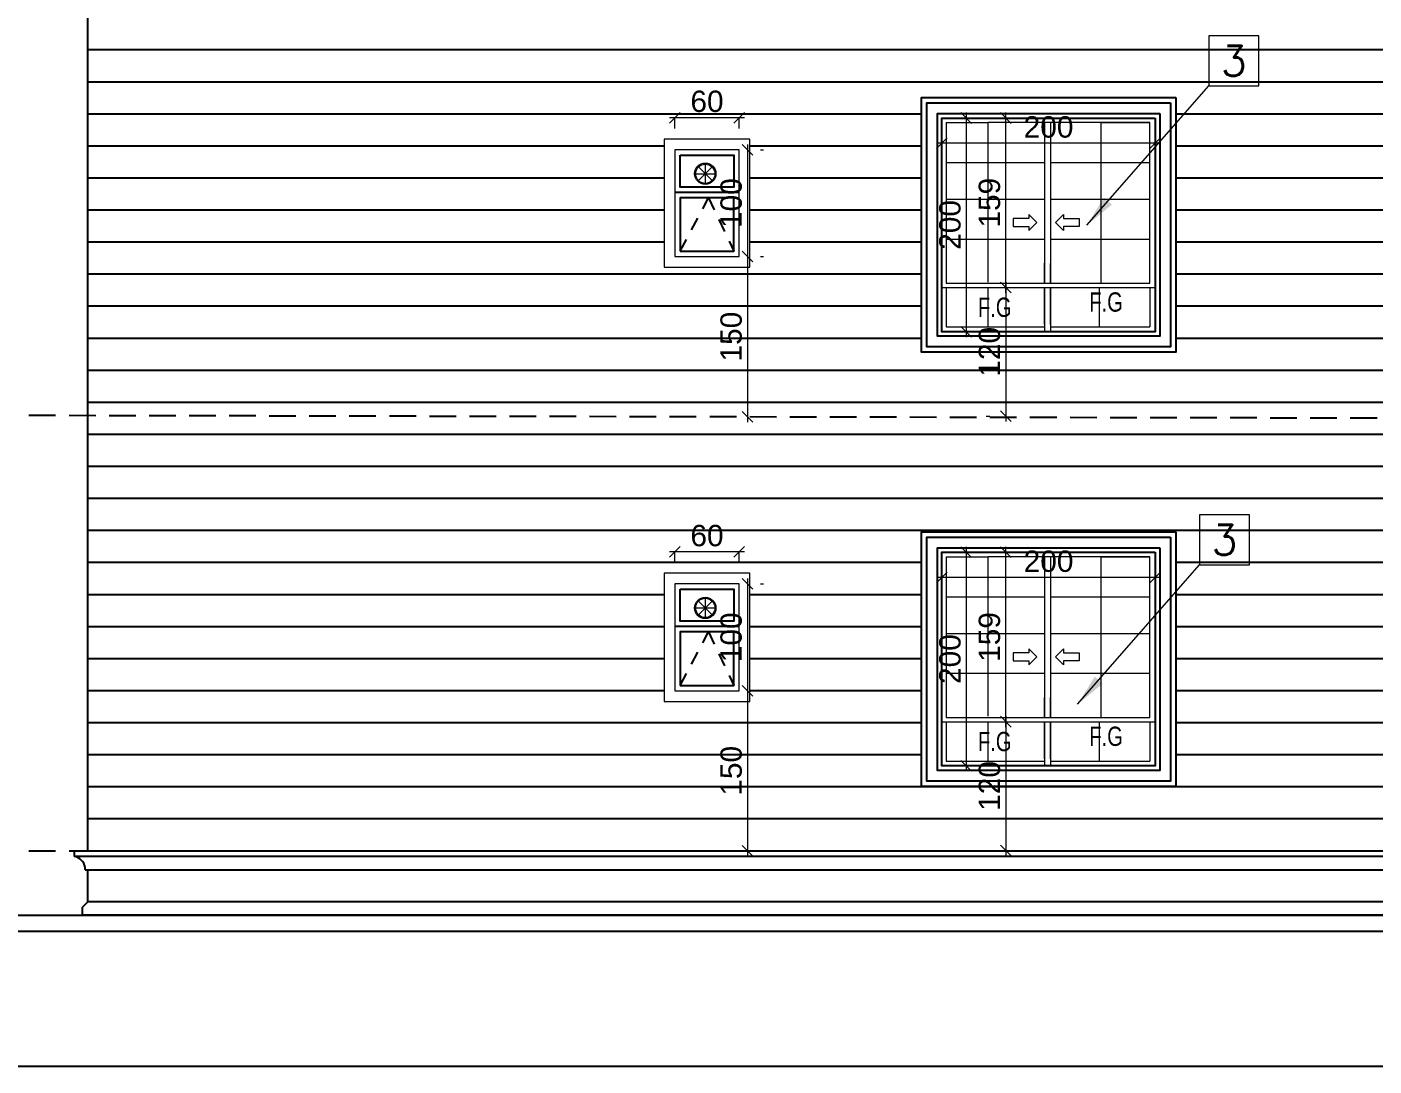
# Model space of a CAD drawing. Header units: millimetres. Extents: x -11627 to -10952, y 10244 to 10588.
# Drawn here: x -11038.59 to -11025.97, y 10392.65 to 10402.37 of the extents above; entities that cross this region are included whole.
import ezdxf
from ezdxf.enums import TextEntityAlignment as Align

# ---------------------------------------------------------------- set-up
doc = ezdxf.new("R2010")
doc.units = ezdxf.units.MM
doc.header["$PDMODE"] = 35
for name, pattern in [('DOT', [0.25, 0, -0.25]), ('HIDDEN', [0.375, 0.25, -0.125]), ('HIDDEN2', [0.1875, 0.125, -0.0625])]:
    doc.linetypes.add(name, pattern=pattern)
doc.layers.get('0').update_dxf_attribs({"lineweight": 5})
doc.layers.get('DEFPOINTS').update_dxf_attribs({"lineweight": 5})
for name, color, linetype in [('A-ARROW', 1, 'Continuous'), ('A-ELEV 01', 7, 'Continuous'), ('A-ELEV FAR', 8, 'Continuous'), ('A-ELEV MOULDING', 15, 'Continuous'), ('A-ELEV WINDOW', 150, 'Continuous'), ('A-REFLECT UP', 8, 'HIDDEN'), ('A-ROAD', 43, 'Continuous'), ('elev - cornice', 46, 'Continuous'), ('glass', 128, 'Continuous'), ('INSERT TEXT', 1, 'Continuous')]:
    doc.layers.add(name, color=color, linetype=linetype)
for name, color, linetype, lineweight in [('A-GEN DIMS INTERNAL', 86, 'Continuous', 5), ('A-TEXT', 3, 'Continuous', 13), ('BORDER A1', 7, 'Continuous', 100), ('DIM IN', 191, 'Continuous', 5), ('elev.', 42, 'Continuous', 5), ('Notes', 32, 'Continuous', 5), ('Title Block', 7, 'Continuous', 0)]:
    doc.layers.add(name, color=color, linetype=linetype, lineweight=lineweight)
doc.styles.add('Finish-Square', font='ROMANS.shx', dxfattribs={"height": 0.2})
doc.styles.add('GROUND FLOOR XREF - option 3$0$STYLE1', font='arial.ttf', dxfattribs={"height": 0.2})
doc.styles.add('SIMPLEX', font='romans.shx', dxfattribs={"width": 0.75})
doc.dimstyles.new('D100', dxfattribs={"dimtxt": 0.2, "dimasz": 0.1, "dimexe": 0.18, "dimexo": 0.0625, "dimgap": 0.1, "dimtad": 1, "dimzin": 0, "dimdsep": 46, "dimtxsty": 'SIMPLEX', "dimblk": 'DOT1', "dimcen": 0.1, "dimse1": 1, "dimse2": 1, "dimclrd": 256, "dimclre": 256, "dimclrt": 256, "dimadec": 0, "dimazin": 0, "dimtfac": 5, "dimtix": 1, "dimtmove": 2, "dimatfit": 3, "dimfxl": 1, "dimtolj": 1, "dimtzin": 0, "dimlwd": -1, "dimlwe": -1, "dimarcsym": 0})
doc.dimstyles.new('DIM 100', dxfattribs={"dimtxt": 0.2, "dimasz": 0.1, "dimexe": 0.15, "dimexo": 0.2, "dimgap": 0.05, "dimtad": 1, "dimdec": 0, "dimlfac": 100, "dimzin": 1, "dimdsep": 46, "dimtxsty": 'GROUND FLOOR XREF - option 3$0$STYLE1', "dimblk": 'OBLIQUE', "dimcen": 0.02, "dimdle": 0.05, "dimclrd": 256, "dimclre": 6, "dimclrt": 3, "dimadec": 1, "dimazin": 0, "dimtfac": 0.9, "dimtdec": 0, "dimtix": 1, "dimtofl": 0, "dimtmove": 2, "dimatfit": 3, "dimldrblk": 'ARCHTICK', "dimfxl": 1, "dimtolj": 1, "dimtzin": 12, "dimlwd": -1, "dimlwe": -1, "dimarcsym": 0})

# ---------------------------------------------------------------- blocks, each defined once
blk = doc.blocks.new('_Oblique')
at = {"color": 0, "linetype": 'ByBlock', "lineweight": -2}
blk.add_line((-0.5, -0.5), (0.5, 0.5), dxfattribs=at)
blk = doc.blocks.new('*D194')
at = {"layer": 'A-GEN DIMS INTERNAL', "color": 6, "linetype": 'DOT', "transparency": 16777216}
for p, q in [((-11032.52, 10401.425), (-11032.52, 10401.675)), ((-11031.92, 10401.425), (-11031.92, 10401.675))]:
    blk.add_line(p, q, dxfattribs=at)
at = {"layer": 'A-GEN DIMS INTERNAL', "transparency": 16777216}
blk.add_line((-11031.87, 10401.525), (-11032.57, 10401.525), dxfattribs=at)
at = {"layer": 'DEFPOINTS', "color": 0, "transparency": 16777216}
for p in [(-11032.52, 10401.525), (-11032.52, 10401.225, 0), (-11031.92, 10401.225, 0)]:
    blk.add_point(p, dxfattribs=at)
at = {"layer": 'A-GEN DIMS INTERNAL', "transparency": 16777216, "xscale": 0.1, "yscale": 0.1, "zscale": 0.1, "rotation": 180}
blk.add_blockref('_Oblique', (-11032.52, 10401.525), dxfattribs=at)
at = {"layer": 'A-GEN DIMS INTERNAL', "transparency": 16777216, "xscale": 0.1, "yscale": 0.1, "zscale": 0.1}
blk.add_blockref('_Oblique', (-11031.92, 10401.525), dxfattribs=at)
at = {"layer": 'A-GEN DIMS INTERNAL', "color": 3, "transparency": 16777216, "insert": (-11032.22, 10401.677), "char_height": 0.2, "attachment_point": 5, "style": 'GROUND FLOOR XREF - option 3$0$STYLE1'}
blk.add_mtext('\\A1;60', dxfattribs=at)
blk = doc.blocks.new('_ArchTick')
at = {"color": 0, "linetype": 'ByBlock', "const_width": 0.15}
blk.add_lwpolyline([(-0.5, -0.5), (0.5, 0.5)], dxfattribs=at)
blk = doc.blocks.new('*D195')
at = {"layer": 'A-GEN DIMS INTERNAL', "transparency": 16777216}
blk.add_line((-11031.841, 10401.275), (-11031.841, 10400.175), dxfattribs=at)
at = {"layer": 'A-GEN DIMS INTERNAL', "color": 6, "linetype": 'DOT', "transparency": 16777216}
for p, q in [((-11031.72, 10401.225), (-11031.691, 10401.225)), ((-11031.72, 10400.225), (-11031.691, 10400.225))]:
    blk.add_line(p, q, dxfattribs=at)
at = {"layer": 'DEFPOINTS', "color": 0, "transparency": 16777216}
for p in [(-11031.92, 10401.225), (-11031.92, 10400.225), (-11031.841, 10400.225)]:
    blk.add_point(p, dxfattribs=at)
at = {"layer": 'A-GEN DIMS INTERNAL', "transparency": 16777216, "xscale": 0.1, "yscale": 0.1, "zscale": 0.1}
for p, rotation in [((-11031.841, 10401.225), 90), ((-11031.841, 10400.225), 270)]:
    blk.add_blockref('_Oblique', p, dxfattribs=dict(at, rotation=rotation))
at = {"layer": 'A-GEN DIMS INTERNAL', "color": 3, "transparency": 16777216, "insert": (-11031.993, 10400.725), "char_height": 0.2, "attachment_point": 5, "rotation": 90, "style": 'GROUND FLOOR XREF - option 3$0$STYLE1'}
blk.add_mtext('\\A1;100', dxfattribs=at)
blk = doc.blocks.new('*D196')
at = {"layer": 'A-GEN DIMS INTERNAL', "transparency": 16777216}
blk.add_line((-11031.841, 10400.275), (-11031.841, 10398.675), dxfattribs=at)
at = {"layer": 'A-GEN DIMS INTERNAL', "color": 6, "linetype": 'DOT', "transparency": 16777216}
for p, q in [((-11031.72, 10400.225), (-11031.691, 10400.225)), ((-11031.69, 10398.725), (-11031.691, 10398.725))]:
    blk.add_line(p, q, dxfattribs=at)
at = {"layer": 'DEFPOINTS', "color": 0, "transparency": 16777216}
for p in [(-11031.92, 10400.225), (-11031.89, 10398.725, 0), (-11031.841, 10398.725)]:
    blk.add_point(p, dxfattribs=at)
at = {"layer": 'A-GEN DIMS INTERNAL', "transparency": 16777216, "xscale": 0.1, "yscale": 0.1, "zscale": 0.1}
for p, rotation in [((-11031.841, 10400.225), 90), ((-11031.841, 10398.725), 270)]:
    blk.add_blockref('_Oblique', p, dxfattribs=dict(at, rotation=rotation))
at = {"layer": 'A-GEN DIMS INTERNAL', "color": 3, "transparency": 16777216, "insert": (-11031.993, 10399.475), "char_height": 0.2, "attachment_point": 5, "rotation": 90, "style": 'GROUND FLOOR XREF - option 3$0$STYLE1'}
blk.add_mtext('\\A1;150', dxfattribs=at)
blk = doc.blocks.new('*D200')
at = {"layer": 'A-GEN DIMS INTERNAL', "color": 6, "linetype": 'DOT', "transparency": 16777216}
for p, q in [((-11032.52, 10397.36), (-11032.52, 10397.609)), ((-11031.92, 10397.36), (-11031.92, 10397.609))]:
    blk.add_line(p, q, dxfattribs=at)
at = {"layer": 'A-GEN DIMS INTERNAL', "transparency": 16777216}
blk.add_line((-11031.87, 10397.459), (-11032.57, 10397.459), dxfattribs=at)
at = {"layer": 'DEFPOINTS', "color": 0, "transparency": 16777216}
for p in [(-11032.52, 10397.459), (-11032.52, 10397.16, 0), (-11031.92, 10397.16, 0)]:
    blk.add_point(p, dxfattribs=at)
at = {"layer": 'A-GEN DIMS INTERNAL', "transparency": 16777216, "xscale": 0.1, "yscale": 0.1, "zscale": 0.1, "rotation": 180}
blk.add_blockref('_Oblique', (-11032.52, 10397.459), dxfattribs=at)
at = {"layer": 'A-GEN DIMS INTERNAL', "transparency": 16777216, "xscale": 0.1, "yscale": 0.1, "zscale": 0.1}
blk.add_blockref('_Oblique', (-11031.92, 10397.459), dxfattribs=at)
at = {"layer": 'A-GEN DIMS INTERNAL', "color": 3, "transparency": 16777216, "insert": (-11032.22, 10397.611), "char_height": 0.2, "attachment_point": 5, "style": 'GROUND FLOOR XREF - option 3$0$STYLE1'}
blk.add_mtext('\\A1;60', dxfattribs=at)
blk = doc.blocks.new('*D201')
at = {"layer": 'A-GEN DIMS INTERNAL', "transparency": 16777216}
blk.add_line((-11031.841, 10397.21), (-11031.841, 10396.11), dxfattribs=at)
at = {"layer": 'A-GEN DIMS INTERNAL', "color": 6, "linetype": 'DOT', "transparency": 16777216}
for p, q in [((-11031.72, 10397.16), (-11031.691, 10397.16)), ((-11031.72, 10396.16), (-11031.691, 10396.16))]:
    blk.add_line(p, q, dxfattribs=at)
at = {"layer": 'DEFPOINTS', "color": 0, "transparency": 16777216}
for p in [(-11031.92, 10397.16), (-11031.92, 10396.16), (-11031.841, 10396.16)]:
    blk.add_point(p, dxfattribs=at)
at = {"layer": 'A-GEN DIMS INTERNAL', "transparency": 16777216, "xscale": 0.1, "yscale": 0.1, "zscale": 0.1}
for p, rotation in [((-11031.841, 10397.16), 90), ((-11031.841, 10396.16), 270)]:
    blk.add_blockref('_Oblique', p, dxfattribs=dict(at, rotation=rotation))
at = {"layer": 'A-GEN DIMS INTERNAL', "color": 3, "transparency": 16777216, "insert": (-11031.993, 10396.66), "char_height": 0.2, "attachment_point": 5, "rotation": 90, "style": 'GROUND FLOOR XREF - option 3$0$STYLE1'}
blk.add_mtext('\\A1;100', dxfattribs=at)
blk = doc.blocks.new('*D202')
at = {"layer": 'A-GEN DIMS INTERNAL', "transparency": 16777216}
blk.add_line((-11031.841, 10396.21), (-11031.841, 10394.61), dxfattribs=at)
at = {"layer": 'A-GEN DIMS INTERNAL', "color": 6, "linetype": 'DOT', "transparency": 16777216}
for p, q in [((-11031.72, 10396.16), (-11031.691, 10396.16)), ((-11031.69, 10394.66), (-11031.691, 10394.66))]:
    blk.add_line(p, q, dxfattribs=at)
at = {"layer": 'DEFPOINTS', "color": 0, "transparency": 16777216}
for p in [(-11031.92, 10396.16), (-11031.89, 10394.66, 0), (-11031.841, 10394.66)]:
    blk.add_point(p, dxfattribs=at)
at = {"layer": 'A-GEN DIMS INTERNAL', "transparency": 16777216, "xscale": 0.1, "yscale": 0.1, "zscale": 0.1}
for p, rotation in [((-11031.841, 10396.16), 90), ((-11031.841, 10394.66), 270)]:
    blk.add_blockref('_Oblique', p, dxfattribs=dict(at, rotation=rotation))
at = {"layer": 'A-GEN DIMS INTERNAL', "color": 3, "transparency": 16777216, "insert": (-11031.993, 10395.41), "char_height": 0.2, "attachment_point": 5, "rotation": 90, "style": 'GROUND FLOOR XREF - option 3$0$STYLE1'}
blk.add_mtext('\\A1;150', dxfattribs=at)
blk = doc.blocks.new('*D207')
at = {"layer": 'A-GEN DIMS INTERNAL', "color": 6, "linetype": 'DOT', "transparency": 16777216}
for p, q in [((-11029.82, 10401.522), (-11029.642, 10401.522)), ((-11029.82, 10399.521), (-11029.642, 10399.521))]:
    blk.add_line(p, q, dxfattribs=at)
at = {"layer": 'A-GEN DIMS INTERNAL', "transparency": 16777216}
blk.add_line((-11029.792, 10401.572), (-11029.792, 10399.471), dxfattribs=at)
at = {"layer": 'DEFPOINTS', "color": 0, "transparency": 16777216}
for p in [(-11030.02, 10401.522, 5.556), (-11030.02, 10399.521, 5.556), (-11029.792, 10399.521)]:
    blk.add_point(p, dxfattribs=at)
at = {"layer": 'A-GEN DIMS INTERNAL', "transparency": 16777216, "xscale": 0.1, "yscale": 0.1, "zscale": 0.1}
for p, rotation in [((-11029.792, 10401.522), 90), ((-11029.792, 10399.521), 270)]:
    blk.add_blockref('_Oblique', p, dxfattribs=dict(at, rotation=rotation))
at = {"layer": 'A-GEN DIMS INTERNAL', "color": 3, "transparency": 16777216, "insert": (-11029.944, 10400.521), "char_height": 0.2, "attachment_point": 5, "rotation": 90, "style": 'GROUND FLOOR XREF - option 3$0$STYLE1'}
blk.add_mtext('\\A1;200', dxfattribs=at)
blk = doc.blocks.new('*D208')
at = {"layer": 'A-GEN DIMS INTERNAL', "color": 6, "linetype": 'DOT', "transparency": 16777216}
for p, q in [((-11029.603, 10399.936), (-11029.572, 10399.936)), ((-11029.606, 10398.731), (-11029.572, 10398.731))]:
    blk.add_line(p, q, dxfattribs=at)
at = {"layer": 'A-GEN DIMS INTERNAL', "transparency": 16777216}
blk.add_line((-11029.422, 10399.986), (-11029.422, 10398.681), dxfattribs=at)
at = {"layer": 'DEFPOINTS', "color": 0, "transparency": 16777216}
for p in [(-11029.403, 10399.936, 5.556), (-11029.422, 10398.731), (-11029.406, 10398.731, -0.006)]:
    blk.add_point(p, dxfattribs=at)
at = {"layer": 'A-GEN DIMS INTERNAL', "transparency": 16777216, "xscale": 0.1, "yscale": 0.1, "zscale": 0.1}
for p, rotation in [((-11029.422, 10399.936), 90), ((-11029.422, 10398.731), 270)]:
    blk.add_blockref('_Oblique', p, dxfattribs=dict(at, rotation=rotation))
at = {"layer": 'A-GEN DIMS INTERNAL', "color": 3, "transparency": 16777216, "insert": (-11029.574, 10399.333), "char_height": 0.2, "attachment_point": 5, "rotation": 90, "style": 'GROUND FLOOR XREF - option 3$0$STYLE1'}
blk.add_mtext('\\A1;120', dxfattribs=at)
blk = doc.blocks.new('*D209')
at = {"layer": 'A-GEN DIMS INTERNAL', "transparency": 16777216}
blk.add_line((-11027.972, 10401.285), (-11030.07, 10401.285), dxfattribs=at)
at = {"layer": 'A-GEN DIMS INTERNAL', "color": 6, "linetype": 'DOT', "transparency": 16777216}
for p, q in [((-11030.02, 10401.322), (-11030.02, 10401.135)), ((-11028.022, 10401.322), (-11028.022, 10401.135))]:
    blk.add_line(p, q, dxfattribs=at)
at = {"layer": 'DEFPOINTS', "color": 0, "transparency": 16777216}
for p in [(-11030.02, 10401.522), (-11028.022, 10401.522), (-11030.02, 10401.285)]:
    blk.add_point(p, dxfattribs=at)
at = {"layer": 'A-GEN DIMS INTERNAL', "transparency": 16777216, "xscale": 0.1, "yscale": 0.1, "zscale": 0.1, "rotation": 180}
blk.add_blockref('_Oblique', (-11030.02, 10401.285), dxfattribs=at)
at = {"layer": 'A-GEN DIMS INTERNAL', "transparency": 16777216, "xscale": 0.1, "yscale": 0.1, "zscale": 0.1}
blk.add_blockref('_Oblique', (-11028.022, 10401.285), dxfattribs=at)
at = {"layer": 'A-GEN DIMS INTERNAL', "color": 3, "transparency": 16777216, "insert": (-11029.021, 10401.437), "char_height": 0.2, "attachment_point": 5, "style": 'GROUND FLOOR XREF - option 3$0$STYLE1'}
blk.add_mtext('\\A1;200', dxfattribs=at)
blk = doc.blocks.new('*D210')
at = {"layer": 'A-GEN DIMS INTERNAL', "color": 6, "linetype": 'DOT', "transparency": 16777216}
for p, q in [((-11029.622, 10401.522), (-11029.572, 10401.522)), ((-11029.622, 10399.936), (-11029.572, 10399.936))]:
    blk.add_line(p, q, dxfattribs=at)
at = {"layer": 'A-GEN DIMS INTERNAL', "transparency": 16777216}
blk.add_line((-11029.422, 10399.886), (-11029.422, 10401.572), dxfattribs=at)
at = {"layer": 'DEFPOINTS', "color": 0, "transparency": 16777216}
for p in [(-11029.422, 10401.522), (-11029.422, 10401.522), (-11029.422, 10399.936, -5.556)]:
    blk.add_point(p, dxfattribs=at)
at = {"layer": 'A-GEN DIMS INTERNAL', "transparency": 16777216, "xscale": 0.1, "yscale": 0.1, "zscale": 0.1}
for p, rotation in [((-11029.422, 10401.522), 90), ((-11029.422, 10399.936), 270)]:
    blk.add_blockref('_Oblique', p, dxfattribs=dict(at, rotation=rotation))
at = {"layer": 'A-GEN DIMS INTERNAL', "color": 3, "transparency": 16777216, "insert": (-11029.574, 10400.729), "char_height": 0.2, "attachment_point": 5, "rotation": 90, "style": 'GROUND FLOOR XREF - option 3$0$STYLE1'}
blk.add_mtext('\\A1;159', dxfattribs=at)
blk = doc.blocks.new('*D203')
at = {"layer": 'A-GEN DIMS INTERNAL', "transparency": 16777216}
blk.add_line((-11029.792, 10397.506), (-11029.792, 10395.406), dxfattribs=at)
at = {"layer": 'A-GEN DIMS INTERNAL', "color": 6, "linetype": 'DOT', "transparency": 16777216}
for p, q in [((-11029.82, 10397.456), (-11029.642, 10397.456)), ((-11029.82, 10395.456), (-11029.642, 10395.456))]:
    blk.add_line(p, q, dxfattribs=at)
at = {"layer": 'DEFPOINTS', "color": 0, "transparency": 16777216}
for p in [(-11030.02, 10397.456, 5.556), (-11030.02, 10395.456, 5.556), (-11029.792, 10395.456)]:
    blk.add_point(p, dxfattribs=at)
at = {"layer": 'A-GEN DIMS INTERNAL', "transparency": 16777216, "xscale": 0.1, "yscale": 0.1, "zscale": 0.1}
for p, rotation in [((-11029.792, 10397.456), 90), ((-11029.792, 10395.456), 270)]:
    blk.add_blockref('_Oblique', p, dxfattribs=dict(at, rotation=rotation))
at = {"layer": 'A-GEN DIMS INTERNAL', "color": 3, "transparency": 16777216, "insert": (-11029.944, 10396.456), "char_height": 0.2, "attachment_point": 5, "rotation": 90, "style": 'GROUND FLOOR XREF - option 3$0$STYLE1'}
blk.add_mtext('\\A1;200', dxfattribs=at)
blk = doc.blocks.new('*D204')
at = {"layer": 'A-GEN DIMS INTERNAL', "color": 6, "linetype": 'DOT', "transparency": 16777216}
for p, q in [((-11029.603, 10395.87), (-11029.572, 10395.87)), ((-11029.606, 10394.665), (-11029.572, 10394.665))]:
    blk.add_line(p, q, dxfattribs=at)
at = {"layer": 'A-GEN DIMS INTERNAL', "transparency": 16777216}
blk.add_line((-11029.422, 10395.92), (-11029.422, 10394.615), dxfattribs=at)
at = {"layer": 'DEFPOINTS', "color": 0, "transparency": 16777216}
for p in [(-11029.403, 10395.87, 5.556), (-11029.422, 10394.665), (-11029.406, 10394.665, -0.006)]:
    blk.add_point(p, dxfattribs=at)
at = {"layer": 'A-GEN DIMS INTERNAL', "transparency": 16777216, "xscale": 0.1, "yscale": 0.1, "zscale": 0.1}
for p, rotation in [((-11029.422, 10395.87), 90), ((-11029.422, 10394.665), 270)]:
    blk.add_blockref('_Oblique', p, dxfattribs=dict(at, rotation=rotation))
at = {"layer": 'A-GEN DIMS INTERNAL', "color": 3, "transparency": 16777216, "insert": (-11029.574, 10395.268), "char_height": 0.2, "attachment_point": 5, "rotation": 90, "style": 'GROUND FLOOR XREF - option 3$0$STYLE1'}
blk.add_mtext('\\A1;120', dxfattribs=at)
blk = doc.blocks.new('*D205')
at = {"layer": 'A-GEN DIMS INTERNAL', "transparency": 16777216}
blk.add_line((-11027.972, 10397.219), (-11030.07, 10397.219), dxfattribs=at)
at = {"layer": 'A-GEN DIMS INTERNAL', "color": 6, "linetype": 'DOT', "transparency": 16777216}
for p, q in [((-11030.02, 10397.256), (-11030.02, 10397.069)), ((-11028.022, 10397.256), (-11028.022, 10397.069))]:
    blk.add_line(p, q, dxfattribs=at)
at = {"layer": 'DEFPOINTS', "color": 0, "transparency": 16777216}
for p in [(-11030.02, 10397.456), (-11028.022, 10397.456), (-11030.02, 10397.219)]:
    blk.add_point(p, dxfattribs=at)
at = {"layer": 'A-GEN DIMS INTERNAL', "transparency": 16777216, "xscale": 0.1, "yscale": 0.1, "zscale": 0.1, "rotation": 180}
blk.add_blockref('_Oblique', (-11030.02, 10397.219), dxfattribs=at)
at = {"layer": 'A-GEN DIMS INTERNAL', "transparency": 16777216, "xscale": 0.1, "yscale": 0.1, "zscale": 0.1}
blk.add_blockref('_Oblique', (-11028.022, 10397.219), dxfattribs=at)
at = {"layer": 'A-GEN DIMS INTERNAL', "color": 3, "transparency": 16777216, "insert": (-11029.021, 10397.371), "char_height": 0.2, "attachment_point": 5, "style": 'GROUND FLOOR XREF - option 3$0$STYLE1'}
blk.add_mtext('\\A1;200', dxfattribs=at)
blk = doc.blocks.new('*D206')
at = {"layer": 'A-GEN DIMS INTERNAL', "transparency": 16777216}
blk.add_line((-11029.422, 10395.82), (-11029.422, 10397.506), dxfattribs=at)
at = {"layer": 'A-GEN DIMS INTERNAL', "color": 6, "linetype": 'DOT', "transparency": 16777216}
for p, q in [((-11029.622, 10397.456), (-11029.572, 10397.456)), ((-11029.622, 10395.87), (-11029.572, 10395.87))]:
    blk.add_line(p, q, dxfattribs=at)
at = {"layer": 'DEFPOINTS', "color": 0, "transparency": 16777216}
for p in [(-11029.422, 10397.456), (-11029.422, 10397.456), (-11029.422, 10395.87, -5.556)]:
    blk.add_point(p, dxfattribs=at)
at = {"layer": 'A-GEN DIMS INTERNAL', "transparency": 16777216, "xscale": 0.1, "yscale": 0.1, "zscale": 0.1}
for p, rotation in [((-11029.422, 10397.456), 90), ((-11029.422, 10395.87), 270)]:
    blk.add_blockref('_Oblique', p, dxfattribs=dict(at, rotation=rotation))
at = {"layer": 'A-GEN DIMS INTERNAL', "color": 3, "transparency": 16777216, "insert": (-11029.574, 10396.663), "char_height": 0.2, "attachment_point": 5, "rotation": 90, "style": 'GROUND FLOOR XREF - option 3$0$STYLE1'}
blk.add_mtext('\\A1;159', dxfattribs=at)
blk = doc.blocks.new('Finish-Square')
at = {"color": 0}
blk.add_lwpolyline([(-0.15, -0.15), (0.15, -0.15), (0.15, 0.15), (-0.15, 0.15)], close=True, dxfattribs=at)
at = {"color": 0, "style": 'Finish-Square'}
blk.add_attdef('1', text='', height=0.18, dxfattribs=at).set_placement((0, 0), align=Align.MIDDLE_CENTER)
blk = doc.blocks.new('DOT1')
at = {"color": 0}
for p, q in [((0, -2), (0, 2)), ((-2, 0), (2, 0))]:
    blk.add_line(p, q, dxfattribs=at)
blk.add_circle((0, 0), 0.54, dxfattribs=at)
blk = doc.blocks.new('ADM FRAME-A2')
at = {"layer": 'BORDER A1', "lineweight": 25}
blk.add_lwpolyline([(-58.529, 2.457), (-11.557, 2.457), (-11.557, 40.943), (-58.529, 40.943)], close=True, dxfattribs=at)
blk = doc.blocks.new('5')
at = {"layer": 'INSERT TEXT', "color": 9}
for p, q in [((-11015.82, 10402.159, 5.546), (-11038.02, 10402.159, 5.547)), ((-11015.82, 10401.859, 5.546), (-11038.02, 10401.859, 5.547)), ((-11030.212, 10401.559, 5.547), (-11038.02, 10401.559, 5.547)), ((-11025.812, 10401.559, 5.546), (-11027.83, 10401.559, 5.547)), ((-11032.62, 10401.259, 5.547), (-11038.02, 10401.259, 5.547)), ((-11030.212, 10401.259, 5.547), (-11031.82, 10401.259, 5.547)), ((-11025.812, 10401.259, 5.546), (-11027.83, 10401.259, 5.547)), ((-11032.62, 10400.959, 5.547), (-11038.02, 10400.959, 5.547)), ((-11030.212, 10400.959, 5.547), (-11031.82, 10400.959, 5.547)), ((-11025.812, 10400.959, 5.546), (-11027.83, 10400.959, 5.547)), ((-11032.62, 10400.659, 5.547), (-11038.02, 10400.659, 5.547)), ((-11030.212, 10400.659, 5.547), (-11031.82, 10400.659, 5.547)), ((-11025.812, 10400.659, 5.546), (-11027.83, 10400.659, 5.547)), ((-11032.62, 10400.359, 5.547), (-11038.02, 10400.359, 5.547)), ((-11030.212, 10400.359, 5.547), (-11031.82, 10400.359, 5.547)), ((-11025.812, 10400.359, 5.546), (-11027.83, 10400.359, 5.547)), ((-11030.212, 10400.059, 5.547), (-11038.02, 10400.059, 5.547)), ((-11025.812, 10400.059, 5.546), (-11027.83, 10400.059, 5.547)), ((-11030.212, 10399.759, 5.547), (-11038.02, 10399.759, 5.547)), ((-11025.812, 10399.759, 5.546), (-11027.83, 10399.759, 5.547)), ((-11030.212, 10399.459, 5.547), (-11038.02, 10399.459, 5.547)), ((-11025.812, 10399.459, 5.546), (-11027.83, 10399.459, 5.547)), ((-11015.82, 10399.159, 5.546), (-11038.02, 10399.159, 5.547)), ((-11015.82, 10398.859, 5.546), (-11038.02, 10398.859, 5.547)), ((-11015.82, 10398.559, 5.546), (-11038.02, 10398.559, 5.547)), ((-11015.82, 10398.259, 5.546), (-11038.02, 10398.259, 5.547)), ((-11015.82, 10397.959, 5.546), (-11038.02, 10397.959, 5.547)), ((-11015.82, 10397.659, 5.546), (-11038.02, 10397.659, 5.547)), ((-11030.212, 10397.359, 5.547), (-11038.02, 10397.359, 5.547)), ((-11025.812, 10397.359, 5.546), (-11027.83, 10397.359, 5.547)), ((-11032.62, 10397.059, 5.547), (-11038.02, 10397.059, 5.547)), ((-11030.212, 10397.059, 5.547), (-11031.82, 10397.059, 5.547)), ((-11025.812, 10397.059, 5.546), (-11027.83, 10397.059, 5.547)), ((-11032.62, 10396.759, 5.547), (-11038.02, 10396.759, 5.547)), ((-11030.212, 10396.759, 5.547), (-11031.82, 10396.759, 5.547)), ((-11025.812, 10396.759, 5.546), (-11027.83, 10396.759, 5.547)), ((-11032.62, 10396.459, 5.547), (-11038.02, 10396.459, 5.547)), ((-11030.212, 10396.459, 5.547), (-11031.82, 10396.459, 5.547)), ((-11025.812, 10396.459, 5.546), (-11027.83, 10396.459, 5.547)), ((-11032.62, 10396.159, 5.547), (-11038.02, 10396.159, 5.547)), ((-11030.212, 10396.159, 5.547), (-11031.82, 10396.159, 5.547)), ((-11025.812, 10396.159, 5.546), (-11027.83, 10396.159, 5.547)), ((-11030.212, 10395.859, 5.547), (-11038.02, 10395.859, 5.547)), ((-11025.812, 10395.859, 5.546), (-11027.83, 10395.859, 5.547)), ((-11030.212, 10395.559, 5.547), (-11038.02, 10395.559, 5.547)), ((-11025.812, 10395.559, 5.546), (-11027.83, 10395.559, 5.547)), ((-11015.82, 10395.259, 5.546), (-11038.02, 10395.259, 5.547)), ((-11015.82, 10394.959, 5.546), (-11038.02, 10394.959, 5.547))]:
    blk.add_line(p, q, dxfattribs=at)

msp = doc.modelspace()

# ---------------------------------------------------------------- linework, layer by layer
at = {"layer": 'A-ARROW', "lineweight": 15}
for points, elevation in [([(-11029.206, 10400.469), (-11029.131, 10400.543), (-11029.206, 10400.617), (-11029.206, 10400.58), (-11029.354, 10400.58), (-11029.354, 10400.506), (-11029.206, 10400.506)], 5.543), ([(-11028.881, 10400.469), (-11028.955, 10400.543), (-11028.881, 10400.617), (-11028.881, 10400.58), (-11028.733, 10400.58), (-11028.733, 10400.506), (-11028.881, 10400.506)], 5.543), ([(-11029.206, 10396.403), (-11029.131, 10396.477), (-11029.206, 10396.551), (-11029.206, 10396.514), (-11029.354, 10396.514), (-11029.354, 10396.44), (-11029.206, 10396.44)], 5.549), ([(-11028.881, 10396.403), (-11028.955, 10396.477), (-11028.881, 10396.551), (-11028.881, 10396.514), (-11028.733, 10396.514), (-11028.733, 10396.44), (-11028.881, 10396.44)], 5.549)]:
    msp.add_lwpolyline(points, close=True, dxfattribs=dict(at, elevation=elevation))
at = {"layer": 'A-ELEV 01'}
msp.add_line((-11038.02, 10394.659, 5.554), (-11038.02, 10404.12, 5.546), dxfattribs=at)
at = {"layer": 'A-ELEV FAR', "color": 8, "linetype": 'HIDDEN2'}
for p, q in [((-11032.47, 10400.275, 5.548), (-11032.205, 10400.775, 5.549)), ((-11032.205, 10400.775, 5.549), (-11031.97, 10400.275, 5.548)), ((-11032.47, 10396.21, 5.555), (-11032.205, 10396.71, 5.556)), ((-11032.205, 10396.71, 5.556), (-11031.97, 10396.21, 5.555))]:
    msp.add_line(p, q, dxfattribs=at)
at = {"layer": 'A-ELEV MOULDING'}
msp.add_line((-11050.969, 10394.059, 5.554), (-11005.369, 10394.059, 5.554), dxfattribs=at)
for points, elevation in [([(-11027.83, 10401.713), (-11027.83, 10399.33), (-11030.212, 10399.33), (-11030.212, 10401.713)], 5.549), ([(-11027.88, 10401.663), (-11027.88, 10399.38), (-11030.162, 10399.38), (-11030.162, 10401.663)], 5.549), ([(-11027.98, 10401.563), (-11027.98, 10399.48), (-11030.062, 10399.48), (-11030.062, 10401.563)], 5.549), ([(-11028.022, 10401.522), (-11028.022, 10399.521), (-11030.02, 10399.521), (-11030.02, 10401.522)], 5.549), ([(-11027.83, 10397.648), (-11027.83, 10395.264), (-11030.212, 10395.264), (-11030.212, 10397.648)], 5.556), ([(-11027.88, 10397.598), (-11027.88, 10395.314), (-11030.162, 10395.314), (-11030.162, 10397.598)], 5.556), ([(-11027.98, 10397.498), (-11027.98, 10395.414), (-11030.062, 10395.414), (-11030.062, 10397.498)], 5.556), ([(-11028.022, 10397.456), (-11028.022, 10395.456), (-11030.02, 10395.456), (-11030.02, 10397.456)], 5.556)]:
    msp.add_lwpolyline(points, close=True, dxfattribs=dict(at, elevation=elevation))
at = {"layer": 'A-ELEV WINDOW', "lineweight": 15}
for p, q in [((-11029.98, 10401.48, 5.549), (-11029.586, 10401.48, 5.549)), ((-11029.586, 10399.986, 5.549), (-11029.586, 10401.48, 5.549)), ((-11029.004, 10401.48, 5.549), (-11029.586, 10401.48, 5.549)), ((-11029.059, 10401.48, 5.549), (-11029.059, 10399.976, 5.549)), ((-11029.004, 10401.48, 5.549), (-11029.004, 10399.976, 5.549)), ((-11028.529, 10401.48, 5.549), (-11028.072, 10401.48, 5.549)), ((-11028.529, 10399.976, 5.549), (-11028.529, 10401.48, 5.549)), ((-11029.98, 10401.106, 5.549), (-11029.059, 10401.106, 5.549)), ((-11029.004, 10401.106, 5.549), (-11028.072, 10401.106, 5.549)), ((-11029.98, 10400.761, 5.549), (-11029.059, 10400.761, 5.549)), ((-11029.004, 10400.761, 5.549), (-11028.072, 10400.761, 5.549)), ((-11029.98, 10400.388, 5.549), (-11029.059, 10400.388, 5.549)), ((-11029.004, 10400.388, 5.549), (-11028.072, 10400.388, 5.549)), ((-11030.026, 10399.936, 5.549), (-11028.016, 10399.936, 5.549)), ((-11029.588, 10399.567, 5.549), (-11029.588, 10399.936, 5.549)), ((-11029.059, 10399.936, 5.549), (-11029.059, 10399.521, 5.549)), ((-11029.004, 10399.936, 5.549), (-11029.004, 10399.521, 5.549)), ((-11028.545, 10399.567, 5.549), (-11028.545, 10399.936, 5.549)), ((-11029.98, 10399.567, 5.549), (-11029.059, 10399.567, 5.549)), ((-11029.004, 10399.567, 5.549), (-11028.072, 10399.567, 5.549)), ((-11029.004, 10399.567, 5.549), (-11028.072, 10399.567, 5.549)), ((-11029.004, 10399.521, 5.549), (-11028.072, 10399.521, 5.549)), ((-11029.98, 10397.414, 5.556), (-11029.586, 10397.414, 5.556)), ((-11029.586, 10395.92, 5.556), (-11029.586, 10397.414, 5.556)), ((-11029.004, 10397.414, 5.556), (-11029.586, 10397.414, 5.556)), ((-11029.059, 10397.414, 5.556), (-11029.059, 10395.91, 5.556)), ((-11029.004, 10397.414, 5.556), (-11029.004, 10395.91, 5.556)), ((-11028.529, 10397.414, 5.556), (-11028.072, 10397.414, 5.556)), ((-11028.529, 10395.91, 5.556), (-11028.529, 10397.414, 5.556)), ((-11029.98, 10397.04, 5.556), (-11029.059, 10397.04, 5.556)), ((-11029.004, 10397.04, 5.556), (-11028.072, 10397.04, 5.556)), ((-11029.98, 10396.695, 5.556), (-11029.059, 10396.695, 5.556)), ((-11029.004, 10396.695, 5.556), (-11028.072, 10396.695, 5.556)), ((-11029.98, 10396.323, 5.556), (-11029.059, 10396.323, 5.556)), ((-11029.004, 10396.323, 5.556), (-11028.072, 10396.323, 5.556)), ((-11030.026, 10395.87, 5.556), (-11028.016, 10395.87, 5.556)), ((-11029.588, 10395.501, 5.556), (-11029.588, 10395.87, 5.556)), ((-11029.059, 10395.87, 5.556), (-11029.059, 10395.456, 5.556)), ((-11029.004, 10395.87, 5.556), (-11029.004, 10395.456, 5.556)), ((-11028.545, 10395.501, 5.556), (-11028.545, 10395.87, 5.556)), ((-11029.98, 10395.501, 5.556), (-11029.059, 10395.501, 5.556)), ((-11029.004, 10395.501, 5.556), (-11028.072, 10395.501, 5.556)), ((-11029.004, 10395.501, 5.556), (-11028.072, 10395.501, 5.556)), ((-11029.004, 10395.456, 5.556), (-11028.072, 10395.456, 5.556))]:
    msp.add_line(p, q, dxfattribs=at)
for points, elevation in [([(-11029.98, 10401.48), (-11029.98, 10399.976), (-11028.072, 10399.976), (-11028.072, 10401.48), (-11029.004, 10401.48)], 5.549), ([(-11029.059, 10399.976), (-11029.059, 10400.162)], 5.549), ([(-11029.004, 10399.976), (-11029.004, 10400.161)], 5.549), ([(-11029.98, 10399.936), (-11029.98, 10399.567)], 5.549), ([(-11029.059, 10399.588), (-11029.059, 10399.936)], 5.549), ([(-11029.004, 10399.588), (-11029.004, 10399.936)], 5.549), ([(-11028.072, 10399.936), (-11028.072, 10399.567)], 5.549), ([(-11029.98, 10397.414), (-11029.98, 10395.91), (-11028.072, 10395.91), (-11028.072, 10397.414), (-11029.004, 10397.414)], 5.556), ([(-11029.059, 10395.91), (-11029.059, 10396.096)], 5.556), ([(-11029.004, 10395.91), (-11029.004, 10396.096)], 5.556), ([(-11029.98, 10395.87), (-11029.98, 10395.501)], 5.556), ([(-11029.059, 10395.523), (-11029.059, 10395.87)], 5.556), ([(-11029.004, 10395.522), (-11029.004, 10395.87)], 5.556), ([(-11028.072, 10395.87), (-11028.072, 10395.501)], 5.556)]:
    msp.add_lwpolyline(points, dxfattribs=dict(at, elevation=elevation))
at = {"layer": 'A-REFLECT UP'}
for p, q in [((-11015.82, 10398.691, 5.547), (-11045.066, 10398.749, 5.547)), ((-11015.82, 10394.659, 5.547), (-11045.058, 10394.659, 5.547))]:
    msp.add_line(p, q, dxfattribs=at)
at = {"layer": 'A-ROAD'}
msp.add_line((-11050.969, 10393.909, 5.554), (-11005.369, 10393.909, 5.554), dxfattribs=at)
at = {"layer": 'DIM IN'}
msp.add_line((-11038.02, 10394.184, 5.547), (-11038.02, 10394.484, 5.554), dxfattribs=at)
at = {"layer": 'elev - cornice', "ltscale": 2}
for p, q in [((-11038.145, 10394.609, 5.554), (-11038.145, 10394.659, 5.553)), ((-11015.245, 10394.659, 5.546), (-11038.145, 10394.659, 5.553)), ((-11015.245, 10394.609, 5.546), (-11038.145, 10394.609, 5.554)), ((-11038.045, 10394.484, 5.554), (-11038.045, 10394.509, 5.554)), ((-11038.045, 10394.484, 5.554), (-11015.345, 10394.484, 5.546)), ((-11038.02, 10394.184, 5.547), (-11038.02, 10394.484, 5.554)), ((-11038.02, 10394.184, 5.547), (-11038.07, 10394.134, 5.547)), ((-11038.07, 10394.059, 5.547), (-11038.07, 10394.134, 5.547)), ((-11015.37, 10394.184, 5.539), (-11038.02, 10394.184, 5.547)), ((-11015.321, 10394.059, 5.539), (-11038.07, 10394.059, 5.547))]:
    msp.add_line(p, q, dxfattribs=at)
msp.add_arc((-11038.168, 10394.486, 5.554), 0.125, 10.4969, 79.5031, dxfattribs=at)
at = {"layer": 'elev.'}
for p, q in [((-11032.326, 10401, 5.548), (-11032.146, 10401, 5.548)), ((-11032.173, 10400.937, 5.548), (-11032.3, 10401.064, 5.548)), ((-11032.3, 10400.937, 5.548), (-11032.173, 10401.064, 5.548)), ((-11032.236, 10401.09, 5.548), (-11032.236, 10400.91, 5.548)), ((-11032.173, 10396.871, 5.555), (-11032.3, 10396.998, 5.555)), ((-11032.3, 10396.871, 5.555), (-11032.173, 10396.998, 5.555)), ((-11032.236, 10397.025, 5.555), (-11032.236, 10396.845, 5.555)), ((-11032.326, 10396.935, 5.555), (-11032.146, 10396.935, 5.555))]:
    msp.add_line(p, q, dxfattribs=at)
for points, elevation in [([(-11032.62, 10400.125), (-11031.82, 10400.125), (-11031.82, 10401.325), (-11032.62, 10401.325)], 5.549), ([(-11032.52, 10400.225), (-11031.92, 10400.225), (-11031.92, 10401.225), (-11032.52, 10401.225)], 5.549), ([(-11032.62, 10396.06), (-11031.82, 10396.06), (-11031.82, 10397.26), (-11032.62, 10397.26)], 5.556), ([(-11032.52, 10396.16), (-11031.92, 10396.16), (-11031.92, 10397.16), (-11032.52, 10397.16)], 5.556)]:
    msp.add_lwpolyline(points, close=True, dxfattribs=dict(at, elevation=elevation))
for centre, radius in [((-11032.236, 10401, 5.548), 0.1), ((-11032.236, 10401, 5.548), 0.09), ((-11032.236, 10396.935, 5.555), 0.1), ((-11032.236, 10396.935, 5.555), 0.09)]:
    msp.add_circle(centre, radius, dxfattribs=at)
at = {"layer": 'glass'}
for p, q in [((-11031.92, 10400.825, 5.548), (-11032.52, 10400.825, 5.548)), ((-11031.92, 10396.76, 5.555), (-11032.52, 10396.76, 5.555))]:
    msp.add_line(p, q, dxfattribs=at)
for points, elevation in [([(-11032.47, 10401.175), (-11031.97, 10401.175), (-11031.97, 10400.875), (-11032.47, 10400.875)], 5.549), ([(-11032.47, 10400.275), (-11031.97, 10400.275), (-11031.97, 10400.775), (-11032.47, 10400.775)], 5.549), ([(-11032.47, 10397.11), (-11031.97, 10397.11), (-11031.97, 10396.81), (-11032.47, 10396.81)], 5.556), ([(-11032.47, 10396.21), (-11031.97, 10396.21), (-11031.97, 10396.71), (-11032.47, 10396.71)], 5.556)]:
    msp.add_lwpolyline(points, close=True, dxfattribs=dict(at, elevation=elevation))

# ---------------------------------------------------------------- block references
at = {"layer": 'INSERT TEXT', "color": 242, "true_color": 0xcd2027}
msp.add_blockref('5', (0, 0), dxfattribs=at)
at = {"layer": 'Notes', "xscale": 1.559999999999999, "yscale": 1.559999999999999, "zscale": 1.559999999999999}
for p in [(-11027.286, 10402.056, 5.549), (-11027.373, 10397.571, 5.549)]:
    msp.add_blockref('Finish-Square', p, dxfattribs=at).add_auto_attribs({'1': '3'})
at = {"layer": 'Title Block'}
msp.add_blockref('ADM FRAME-A2', (-10992.44, 10390.189, -0.001), dxfattribs=at)

# ---------------------------------------------------------------- texts
at = {"layer": 'A-TEXT', "style": 'GROUND FLOOR XREF - option 3$0$STYLE1', "width": 0.75}
for p in [(-11028.64, 10399.709, 14.857), (-11029.683, 10399.66, 14.857), (-11029.683, 10395.594, 14.863), (-11028.64, 10395.643, 14.863)]:
    msp.add_text('F.G', height=0.1804, dxfattribs=at).set_placement(p)

# ---------------------------------------------------------------- dimensions: what is measured, and where the dimension line sits
at = {"layer": 'A-GEN DIMS INTERNAL'}
for base, p1, p2, picture, middle in [((-11032.52, 10401.525, 5.549), (-11031.92, 10401.225, 5.548), (-11032.52, 10401.225, 5.548), '*D194', (-11032.22, 10401.677, 5.549)), ((-11030.02, 10401.285, 5.549), (-11028.022, 10401.522, 5.549), (-11030.02, 10401.522, 5.549), '*D209', (-11029.021, 10401.437, 5.549)), ((-11032.52, 10397.459, 5.555), (-11031.92, 10397.16, 5.555), (-11032.52, 10397.16, 5.555), '*D200', (-11032.22, 10397.611, 5.555)), ((-11030.02, 10397.219, 5.556), (-11028.022, 10397.456, 5.556), (-11030.02, 10397.456, 5.556), '*D205', (-11029.021, 10397.371, 5.556))]:
    dim = msp.add_linear_dim(base=base, p1=p1, p2=p2, dimstyle='DIM 100', dxfattribs=at)
    dim.commit()
    dim.dimension.update_dxf_attribs({"geometry": picture, "text_midpoint": middle})
for base, p1, p2, picture, middle in [((-11029.792, 10399.521, -0.006), (-11030.02, 10401.522, 5.549), (-11030.02, 10399.521, 5.549), '*D207', (-11029.944, 10400.521, -0.006)), ((-11029.422, 10401.522, 5.549), (-11029.422, 10399.936, -0.006), (-11029.422, 10401.522, 5.549), '*D210', (-11029.574, 10400.729, 5.549)), ((-11031.841, 10400.225, 5.549), (-11031.92, 10401.225, 5.549), (-11031.92, 10400.225, 5.549), '*D195', (-11031.993, 10400.725, 5.549)), ((-11031.841, 10398.725, 5.549), (-11031.92, 10400.225, 5.549), (-11031.89, 10398.725, 5.549), '*D196', (-11031.993, 10399.475, 5.549)), ((-11029.4217, 10398.7309, -0.0064), (-11029.4033, 10399.9358, 5.5491), (-11029.4057, 10398.7309, -0.0129), '*D208', (-11029.5738, 10399.3334, -0.0064)), ((-11029.792, 10395.456), (-11030.02, 10397.456, 5.556), (-11030.02, 10395.456, 5.556), '*D203', (-11029.944, 10396.456)), ((-11029.422, 10397.456, 5.556), (-11029.422, 10395.87), (-11029.422, 10397.456, 5.556), '*D206', (-11029.574, 10396.663, 5.556)), ((-11031.841, 10396.16, 5.556), (-11031.92, 10397.16, 5.556), (-11031.92, 10396.16, 5.556), '*D201', (-11031.993, 10396.66, 5.556)), ((-11031.841, 10394.66, 5.556), (-11031.92, 10396.16, 5.556), (-11031.89, 10394.66, 5.556), '*D202', (-11031.993, 10395.41, 5.556)), ((-11029.4217, 10394.6652), (-11029.4033, 10395.87, 5.5556), (-11029.4057, 10394.6652, -0.0065), '*D204', (-11029.5738, 10395.2676))]:
    dim = msp.add_linear_dim(base=base, p1=p1, p2=p2, angle=90, dimstyle='DIM 100', dxfattribs=at)
    dim.commit()
    dim.dimension.update_dxf_attribs({"geometry": picture, "text_midpoint": middle})

# ---------------------------------------------------------------- leaders
at = {"layer": 'Notes'}
for points in [[(-11028.663, 10400.518, 5.549), (-11027.52, 10401.822, 5.549)], [(-11028.749, 10396.033, 5.549), (-11027.607, 10397.337, 5.549)]]:
    msp.add_leader(points, dimstyle='D100', override={"dimasz": 0.3, "dimfxl": 0, "dimfxlon": 1, "dimarcsym": 1}, dxfattribs=at)

doc.saveas('drawing.dxf')
